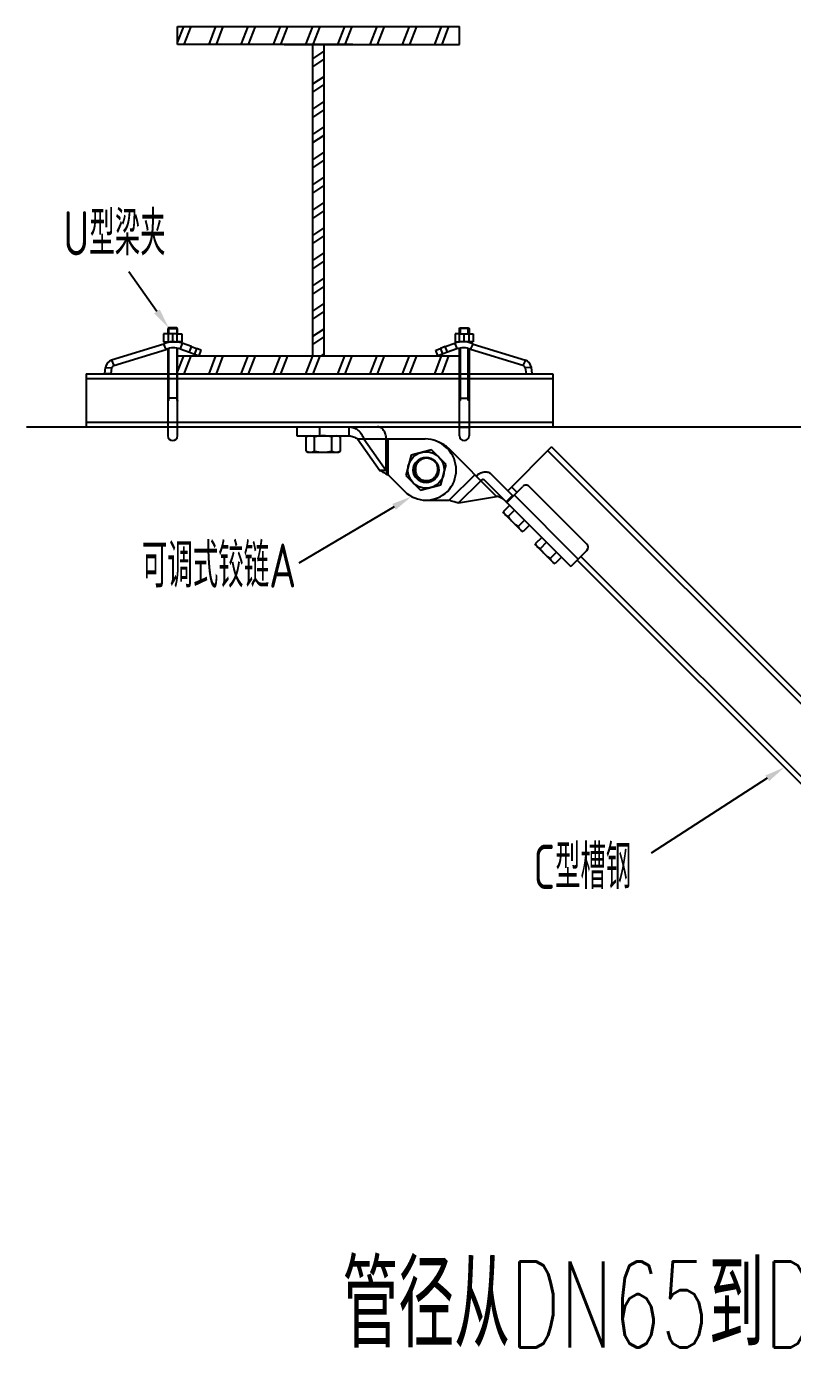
# Model space of a CAD drawing. Extents: x 4995099 to 5303443, y 4627657 to 4889583.
# Drawn here: x 5034294 to 5041850, y 4729206 to 4742233 of the extents above; entities that cross this region are included whole.
import ezdxf

# ---------------------------------------------------------------- set-up
doc = ezdxf.new("R2010")
doc.units = 0
doc.header["$LTSCALE"] = 1000
doc.header["$MEASUREMENT"] = 0
doc.layers.get('0').update_dxf_attribs({"color": 4, "linetype": 'CONTINUOUS'})
for name, color, linetype in [('TWT_TEXT', 7, 'CONTINUOUS'), ('walraven', 7, 'CONTINUOUS'), ('支架', 7, 'CONTINUOUS')]:
    doc.layers.add(name, color=color, linetype=linetype)
doc.styles.add('HZTXT', font='TXT', dxfattribs={"bigfont": 'HZTXT'})
doc.styles.get("Standard").update_dxf_attribs({"font": 'GBENOR', "bigfont": 'GBCBIG'})

msp = doc.modelspace()

# ---------------------------------------------------------------- linework, layer by layer
for p, q in [((5035784.7, 4742074.8), (5035845.7, 4742233.2)), ((5035784.7, 4742233.2), (5038563.6, 4742233.2)), ((5035784.7, 4742055), (5035784.7, 4742233.2)), ((5035849.5, 4742055), (5035918, 4742233.2)), ((5036095, 4742055), (5036163.5, 4742233.2)), ((5036167.4, 4742055), (5036235.9, 4742233.2)), ((5036412.9, 4742055), (5036481.4, 4742233.2)), ((5036485.3, 4742055), (5036553.8, 4742233.2)), ((5036730.8, 4742055), (5036799.3, 4742233.2)), ((5036803.2, 4742055), (5036871.7, 4742233.2)), ((5037048.7, 4742055), (5037117.2, 4742233.2)), ((5037121.1, 4742055), (5037189.6, 4742233.2)), ((5037366.6, 4742055), (5037435.1, 4742233.2)), ((5037439, 4742055), (5037507.5, 4742233.2)), ((5037684.5, 4742055), (5037753, 4742233.2)), ((5037756.8, 4742055), (5037825.3, 4742233.2)), ((5038002.3, 4742055), (5038070.9, 4742233.2)), ((5038074.7, 4742055), (5038143.2, 4742233.2)), ((5038320.2, 4742055), (5038388.7, 4742233.2)), ((5038392.6, 4742055), (5038461.1, 4742233.2)), ((5038563.6, 4742055), (5038563.6, 4742233.2)), ((5037117.2, 4738985.2), (5037117.2, 4742055)), ((5037117.2, 4741914.3), (5037231.2, 4741989.5)), ((5037231.2, 4738985.2), (5037231.2, 4742055)), ((5037117.2, 4741833.5), (5037231.2, 4741908.7)), ((5037117.2, 4741665.5), (5037231.2, 4741740.7)), ((5037117.2, 4741584.7), (5037231.2, 4741659.9)), ((5037117.2, 4741416.7), (5037231.2, 4741491.9)), ((5037117.2, 4741335.9), (5037231.2, 4741411.1)), ((5037117.2, 4741167.9), (5037231.2, 4741243.1)), ((5037117.2, 4741087.1), (5037231.2, 4741162.4)), ((5037117.2, 4740919.1), (5037231.2, 4740994.3)), ((5037117.2, 4740838.4), (5037231.2, 4740913.6)), ((5037117.2, 4740670.4), (5037231.2, 4740745.6)), ((5037117.2, 4740589.6), (5037231.2, 4740664.8)), ((5037117.2, 4740421.6), (5037231.2, 4740496.8)), ((5037117.2, 4740340.8), (5037231.2, 4740416)), ((5037117.2, 4740172.8), (5037231.2, 4740248)), ((5037117.2, 4740092), (5037231.2, 4740167.2)), ((5037117.2, 4739924), (5037231.2, 4739999.2)), ((5037117.2, 4739843.2), (5037231.2, 4739918.5)), ((5037117.2, 4739675.2), (5037231.2, 4739750.4)), ((5037117.2, 4739594.5), (5037231.2, 4739669.7)), ((5037117.2, 4739426.5), (5037231.2, 4739501.7)), ((5037117.2, 4739345.7), (5037231.2, 4739420.9)), ((5037117.2, 4739177.7), (5037231.2, 4739252.9)), ((5037117.2, 4739096.9), (5037231.2, 4739172.1)), ((5035784.7, 4738985.2), (5038563.6, 4738985.2)), ((5035784.7, 4738826.7), (5035845.7, 4738985.2)), ((5035849.5, 4738807), (5035918, 4738985.2)), ((5036095, 4738807), (5036163.5, 4738985.2)), ((5036167.4, 4738807), (5036235.9, 4738985.2)), ((5036412.9, 4738807), (5036481.4, 4738985.2)), ((5036485.3, 4738807), (5036553.8, 4738985.2)), ((5036730.8, 4738807), (5036799.3, 4738985.2)), ((5036803.2, 4738807), (5036871.7, 4738985.2)), ((5037048.7, 4738807), (5037117.2, 4738985.2)), ((5037121.1, 4738807), (5037189.6, 4738985.2)), ((5037202.5, 4738985.2), (5037231.2, 4739004.1)), ((5037366.6, 4738807), (5037435.1, 4738985.2)), ((5037439, 4738807), (5037507.5, 4738985.2)), ((5037684.5, 4738807), (5037753, 4738985.2)), ((5037756.8, 4738807), (5037825.3, 4738985.2)), ((5038002.3, 4738807), (5038070.9, 4738985.2)), ((5038074.7, 4738807), (5038143.2, 4738985.2)), ((5038320.2, 4738807), (5038388.7, 4738985.2)), ((5038392.6, 4738807), (5038461.1, 4738985.2))]:
    msp.add_line(p, q)
at = {"linetype": 'Continuous'}
for p, q in [((5034884.5, 4738807), (5039486.9, 4738807)), ((5034884.5, 4738762.5), (5039486.9, 4738762.5)), ((5034884.5, 4738329.8), (5039486.9, 4738329.8)), ((5034884.5, 4738285.2), (5039486.9, 4738285.2)), ((5036962.4, 4738285.2), (5036962.4, 4738195.9)), ((5036962.4, 4738285.2), (5037757.6, 4738285.2)), ((5036962.4, 4738195.9), (5037473.7, 4738195.9)), ((5037185.7, 4738285.2), (5037185.7, 4738195.9)), ((5037473.7, 4738285.2), (5037473.7, 4738195.9)), ((5037559.4, 4738166.2), (5037778.6, 4737856.1)), ((5037559.4, 4738166.2), (5038225.7, 4738166.2)), ((5037622.5, 4738166.2), (5037841.8, 4737856.1)), ((5037841.8, 4737856.1), (5037841.8, 4738166.2)), ((5037862.8, 4737810.4), (5037862.8, 4738166.2)), ((5038288.3, 4738058.5), (5038089.1, 4738005.1)), ((5038434.1, 4737912.7), (5038288.3, 4738058.5)), ((5038445.4, 4738069.8), (5038436.2, 4738079)), ((5038929.5, 4737598.6), (5038458.4, 4738069.8)), ((5039472.7, 4738086.8), (5039041.2, 4737655.4)), ((5039435.8, 4738050), (5044696.9, 4732789)), ((5039472.7, 4738086.8), (5044733.7, 4732825.8)), ((5038089.1, 4738005.1), (5038035.7, 4737805.9)), ((5038380.7, 4737713.5), (5038434.1, 4737912.7)), ((5037841.8, 4737856.1), (5037778.6, 4737856.1)), ((5037862.8, 4737810.4), (5038024.4, 4737648.8)), ((5038035.7, 4737805.9), (5038181.5, 4737660.1)), ((5038130, 4737859.8), (5038130, 4737859.9)), ((5038130, 4737856.4), (5038130, 4737856.2)), ((5038715, 4737813.2), (5038463.4, 4737561.7)), ((5039091.9, 4737604.6), (5038873.6, 4737823)), ((5038181.5, 4737660.1), (5038380.7, 4737713.5)), ((5038555.3, 4737534.4), (5038774.5, 4737753.7)), ((5039028.8, 4737541.5), (5038810.4, 4737759.8)), ((5039031.2, 4737540.1), (5039188.5, 4737697.5)), ((5039078, 4737692.2), (5039130.6, 4737639.6)), ((5039820, 4737129.2), (5039251.7, 4737697.5)), ((5038234.9, 4737561.7), (5038463.4, 4737561.7)), ((5038555.3, 4737534.4), (5038929.5, 4737598.6)), ((5039059.7, 4737510.5), (5038997.1, 4737447.9)), ((5039087.6, 4737608.9), (5039024.5, 4737545.8)), ((5039030.7, 4737539.6), (5039662.1, 4736908.2)), ((5039735.8, 4736981.8), (5039104.3, 4737613.3)), ((5039005.4, 4737430.1), (5038997.1, 4737447.9)), ((5039005.4, 4737430.1), (5039173.8, 4737261.8)), ((5039108.3, 4737461.9), (5039045.7, 4737399.3)), ((5039205.6, 4737364.7), (5039142.9, 4737302.1)), ((5039173.8, 4737261.8), (5039191.6, 4737253.5)), ((5039254.2, 4737316.1), (5039191.6, 4737253.5)), ((5039375.5, 4737194.8), (5039312.8, 4737132.2)), ((5039321.1, 4737114.4), (5039312.8, 4737132.2)), ((5039424.1, 4737146.2), (5039361.4, 4737083.6)), ((5039321.1, 4737114.4), (5039489.5, 4736946)), ((5039521.3, 4737049), (5039458.7, 4736986.4)), ((5039569.9, 4737000.4), (5039507.3, 4736937.8)), ((5039820, 4737066), (5039662.1, 4736908.2)), ((5039762.1, 4737008.1), (5043655, 4733115.2)), ((5039489.5, 4736946), (5039507.3, 4736937.8)), ((5039725.2, 4736971.3), (5043618.2, 4733078.4))]:
    msp.add_line(p, q, dxfattribs=at)
at = {"color": 7}
for p, q in [((5034884.5, 4738807), (5034884.5, 4738285.2)), ((5035784.7, 4738807), (5038563.6, 4738807)), ((5039486.9, 4738807), (5039486.9, 4738285.2))]:
    msp.add_line(p, q, dxfattribs=at)
at = {"color": 2}
msp.add_line((5034294.1, 4738285.2), (5049785, 4738285.2), dxfattribs=at)
at = {"color": 7}
msp.add_lwpolyline([(5035581.4, 4739423.7), (5035305, 4739812.2)], dxfattribs=at)
for points in [[(5037919.6, 4737496.4), (5036980.5, 4736939.3)], [(5041600.5, 4734819.5), (5040454.3, 4734079.8)]]:
    msp.add_lwpolyline(points)
at = {"linetype": 'Continuous'}
for radius in [178.6, 125.3, 119.1]:
    msp.add_circle((5038234.9, 4737859.3), radius, dxfattribs=at)
for centre, radius, start, end in [((5038225.7, 4737868.5), 297.7, 44.99999, 90), ((5038234.9, 4737859.3), 297.7, 224.99999, 44.99999), ((5038247.9, 4737859.3), 297.7, 44.99999, 67.63031), ((5038241.9, 4737857.6), 118.4, 72.31446, 73.94713), ((5038233.9, 4737866.4), 104.4, 184.99488, 185.50793), ((5038235.1, 4737859.3), 105.1, 177.15433, 178.71863), ((5038234.9, 4737859.3), 105, 178.71874, 179.66409), ((5038234.6, 4737859.3), 104.7, 179.75296, 181.37327), ((5038234.4, 4737859.3), 104.4, 181.37382, 181.694), ((5038234.6, 4737859.3), 104.6, 181.69419, 182.60615), ((5038234.9, 4737859.3), 105, 182.60725, 185.59802), ((5038235, 4737859.3), 105.1, 185.59662, 191.09948), ((5038234.7, 4737859.3), 104.7, 191.10332, 191.48342), ((5038234.9, 4737859.3), 104.9, 191.48489, 255.44483), ((5038234.9, 4737859.3), 105, 255.4458, 258.67362), ((5038234.9, 4737859.3), 104.9, 258.67355, 262.14338), ((5038234.9, 4737859.2), 104.9, 262.14543, 265.15818), ((5038234.9, 4737859.5), 105.1, 265.15789, 267.69509), ((5038234.9, 4737859.5), 105.1, 267.70337, 268.51134), ((5038234.9, 4737859.5), 105.1, 267.69503, 268.78973), ((5038234.9, 4737859.4), 105, 268.51135, 269.23308), ((5038234.9, 4737859.2), 104.8, 268.78883, 271.69256), ((5038234.9, 4737859.1), 104.7, 269.23213, 271.6927), ((5039220.1, 4737665.9), 44.6, 44.99999, 135.00001), ((5039788.4, 4737097.6), 44.6, 315.00001, 44.99999)]:
    msp.add_arc(centre, radius, start, end, dxfattribs=at)
for points, knots in [([(5037473.7, 4738285.2), (5037490.1, 4738285.2), (5037523.7, 4738278.8), (5037567.6, 4738252.1), (5037601.7, 4738213.2), (5037617, 4738182.2), (5037622.5, 4738166.2)], [0, 0, 0, 0, 0.2432329, 0.4930778, 0.7487233, 1, 1, 1, 1]), ([(5037473.7, 4738195.9), (5037489.7, 4738195.9), (5037520.6, 4738190.1), (5037547.6, 4738174.7), (5037559.4, 4738166.2)], [0, 0, 0, 0, 0.5225162, 1, 1, 1, 1]), ([(5037841.8, 4738166.2), (5037841.8, 4738181.5), (5037837.8, 4738211.3), (5037820.1, 4738250.2), (5037792.7, 4738278), (5037768.7, 4738285.2), (5037757.6, 4738285.2)], [0, 0, 0, 0, 0.2879693, 0.555344, 0.7905333, 1, 1, 1, 1]), ([(5038274.6, 4737971.3), (5038257.4, 4737976.3), (5038220.2, 4737978.3), (5038177.7, 4737959.3), (5038152, 4737933.9), (5038137.8, 4737910.6), (5038129.9, 4737884.5), (5038129.1, 4737866.3), (5038129.9, 4737857.3)], [0, 0, 0, 0, 0.2492726, 0.4984099, 0.6238458, 0.7492448, 0.8746208, 1, 1, 1, 1]), ([(5038238, 4737754.4), (5038247.1, 4737754.1), (5038265.6, 4737755.8), (5038291.6, 4737765.3), (5038314.4, 4737781), (5038338.6, 4737808.7), (5038354.9, 4737853.1), (5038350, 4737890.7), (5038343.7, 4737907.7)], [0, 0, 0, 0, 0.1254142, 0.2508333, 0.3762646, 0.5017062, 0.7507851, 1, 1, 1, 1]), ([(5037778.6, 4737856.1), (5037790.9, 4737847.6), (5037818.9, 4737831.9), (5037847.5, 4737817.9), (5037862.8, 4737810.4)], [0, 0, 0, 0, 0.4682186, 1, 1, 1, 1]), ([(5037841.8, 4737856.1), (5037843.2, 4737852.3), (5037849.4, 4737836.7), (5037857, 4737821.7), (5037862.8, 4737810.4)], [0, 0, 0, 0, 0.2440009, 1, 1, 1, 1]), ([(5038729.8, 4737798.3), (5038740.7, 4737809.2), (5038764.6, 4737827.4), (5038804.6, 4737842.5), (5038843.6, 4737842.7), (5038865.7, 4737830.9), (5038873.6, 4737823)], [0, 0, 0, 0, 0.2879707, 0.5553439, 0.7905323, 1, 1, 1, 1]), ([(5038810.4, 4737759.8), (5038808.5, 4737761.8), (5038802.9, 4737764.8), (5038793.2, 4737764.7), (5038783.2, 4737760.9), (5038777.2, 4737756.4), (5038774.5, 4737753.7)], [0, 0, 0, 0, 0.209498, 0.4446669, 0.7119894, 1, 1, 1, 1]), ([(5038555.3, 4737534.4), (5038540.6, 4737537.1), (5038509.7, 4737545.8), (5038479.5, 4737556.1), (5038463.4, 4737561.7)], [0, 0, 0, 0, 0.4682186, 1, 1, 1, 1]), ([(5039011.1, 4737559.1), (5038999.8, 4737570.4), (5038973.8, 4737588.1), (5038944, 4737596.3), (5038929.5, 4737598.6)], [0, 0, 0, 0, 0.5225162, 1, 1, 1, 1]), ([(5039031.2, 4737540.1), (5039031.1, 4737540), (5039030, 4737539.8), (5039029.4, 4737540.9), (5039028.8, 4737541.5)], [0, 0, 0, 0, 0.1267747, 1, 1, 1, 1]), ([(5038997.1, 4737447.9), (5038997.8, 4737446.4), (5039000.7, 4737440.6), (5039003.9, 4737435), (5039006.7, 4737431)], [0, 0, 0, 0, 0.2533457, 1, 1, 1, 1]), ([(5039016.7, 4737418.9), (5039020.8, 4737414.8), (5039030, 4737407.4), (5039040.4, 4737401.8), (5039045.7, 4737399.3)], [0, 0, 0, 0, 0.4935889, 1, 1, 1, 1]), ([(5039142.9, 4737302.1), (5039145.5, 4737296.7), (5039151, 4737286.3), (5039158.4, 4737277.1), (5039162.5, 4737273)], [0, 0, 0, 0, 0.5064112, 1, 1, 1, 1]), ([(5039162.5, 4737273), (5039166.6, 4737269), (5039175.8, 4737261.6), (5039186.2, 4737256), (5039191.6, 4737253.5)], [0, 0, 0, 0, 0.4935889, 1, 1, 1, 1]), ([(5039312.8, 4737132.2), (5039313.5, 4737130.7), (5039316.4, 4737124.9), (5039319.6, 4737119.2), (5039322.4, 4737115.3)], [0, 0, 0, 0, 0.2533457, 1, 1, 1, 1]), ([(5039332.4, 4737103.1), (5039336.5, 4737099.1), (5039345.7, 4737091.7), (5039356.1, 4737086.1), (5039361.4, 4737083.6)], [0, 0, 0, 0, 0.4935889, 1, 1, 1, 1]), ([(5039458.7, 4736986.4), (5039461.2, 4736981), (5039466.7, 4736970.6), (5039474.1, 4736961.4), (5039478.2, 4736957.3)], [0, 0, 0, 0, 0.5064112, 1, 1, 1, 1]), ([(5039478.2, 4736957.3), (5039482.3, 4736953.2), (5039491.5, 4736945.8), (5039501.9, 4736940.3), (5039507.3, 4736937.8)], [0, 0, 0, 0, 0.4935889, 1, 1, 1, 1])]:
    msp.add_open_spline(points, degree=3, knots=knots, dxfattribs=at)
for points in [[(5039006.7, 4737431), (5039009.6, 4737426.7), (5039013, 4737422.6), (5039016.7, 4737418.9)], [(5039045.7, 4737399.3), (5039058.8, 4737380.4), (5039073.3, 4737362.2), (5039089.6, 4737346)], [(5039089.6, 4737346), (5039105.9, 4737329.7), (5039124, 4737315.2), (5039142.9, 4737302.1)], [(5039322.4, 4737115.3), (5039325.3, 4737110.9), (5039328.7, 4737106.9), (5039332.4, 4737103.1)], [(5039361.4, 4737083.6), (5039374.5, 4737064.7), (5039389, 4737046.5), (5039405.3, 4737030.2)], [(5039405.3, 4737030.2), (5039421.6, 4737014), (5039439.7, 4736999.5), (5039458.7, 4736986.4)]]:
    msp.add_open_spline(points, degree=3, dxfattribs=at)
at = {"color": 7}
msp.add_solid([(5035608.6, 4739443), (5035697.4, 4739260.7), (5035554.3, 4739404.4)], dxfattribs=at)
for points in [[(5037902.6, 4737525), (5038091.6, 4737598.4), (5037936.6, 4737467.7)], [(5041582.4, 4734847.5), (5041768.5, 4734928), (5041618.6, 4734791.5)]]:
    msp.add_solid(points)
at = {"layer": 'walraven'}
for p, q in [((5037512.4, 4742055), (5035784.7, 4742055)), ((5036836, 4742055), (5038563.6, 4742055))]:
    msp.add_line(p, q, dxfattribs=at)
at = {"layer": 'walraven', "color": 7, "linetype": 'Continuous'}
for p, q in [((5035692.1, 4739201.6), (5035647.3, 4739201.6)), ((5035647.3, 4739201.6), (5035647.3, 4739124)), ((5035695.1, 4739260.7), (5035689.1, 4739254.7)), ((5035689.1, 4739254.7), (5035689.1, 4739201.6)), ((5035692.1, 4739201.6), (5035692.1, 4739124)), ((5035781.8, 4739201.6), (5035692.1, 4739201.6)), ((5035778.8, 4739260.7), (5035695.1, 4739260.7)), ((5035784.7, 4739254.7), (5035778.8, 4739260.7)), ((5035781.8, 4739124), (5035781.8, 4739201.6)), ((5035781.8, 4739201.6), (5035826.6, 4739201.6)), ((5035784.7, 4739201.6), (5035784.7, 4739254.7)), ((5035826.6, 4739201.6), (5035826.6, 4739124)), ((5038566.6, 4739201.6), (5038521.7, 4739201.6)), ((5038521.7, 4739201.6), (5038521.7, 4739124)), ((5038563.6, 4739254.7), (5038569.6, 4739260.7)), ((5038563.6, 4739201.6), (5038563.6, 4739254.7)), ((5038566.6, 4739124), (5038566.6, 4739201.6)), ((5038566.6, 4739201.6), (5038656.3, 4739201.6)), ((5038569.6, 4739260.7), (5038653.2, 4739260.7)), ((5038653.2, 4739260.7), (5038659.2, 4739254.7)), ((5038656.3, 4739201.6), (5038656.3, 4739124)), ((5038656.3, 4739201.6), (5038701.1, 4739201.6)), ((5038659.2, 4739254.7), (5038659.2, 4739201.6)), ((5038701.1, 4739201.6), (5038701.1, 4739124)), ((5035648.1, 4739101.6), (5035132.5, 4738943.9)), ((5035647.3, 4739124), (5035692.1, 4739124)), ((5035689.1, 4739124), (5035689.1, 4739116.3)), ((5035692.1, 4739124), (5035781.8, 4739124)), ((5035697.4, 4739116.3), (5035697.4, 4739123.9)), ((5035776.5, 4739121.3), (5035776.5, 4739123.9)), ((5035826.6, 4739124), (5035781.8, 4739124)), ((5035784.7, 4739124), (5035784.7, 4739121.3)), ((5035923.5, 4739075.8), (5035830.8, 4739109.6)), ((5035923.5, 4739075.8), (5035972.1, 4739058.1)), ((5038424.9, 4739075.8), (5038376.2, 4739058.1)), ((5038424.9, 4739075.8), (5038517.6, 4739109.6)), ((5038521.7, 4739124), (5038566.6, 4739124)), ((5038563.6, 4739124), (5038563.6, 4739121.3)), ((5038656.3, 4739124), (5038566.6, 4739124)), ((5038571.9, 4739121.3), (5038571.9, 4739123.9)), ((5038651, 4739116.3), (5038651, 4739123.9)), ((5038701.1, 4739124), (5038656.3, 4739124)), ((5038659.2, 4739124), (5038659.2, 4739116.3)), ((5038700.3, 4739101.6), (5039215.9, 4738943.9)), ((5035157.7, 4738889.8), (5035673.3, 4739047.4)), ((5035689.1, 4739053.9), (5035689.1, 4738257)), ((5035697.4, 4738543.8), (5035697.4, 4739053.9)), ((5035776.5, 4739060.6), (5035776.5, 4738543.8)), ((5035784.7, 4738257), (5035784.7, 4739060.6)), ((5035810.4, 4739053.4), (5035903.1, 4739019.7)), ((5035903.1, 4739019.7), (5035951.7, 4739002)), ((5035951.7, 4739002), (5035997.9, 4738985.2)), ((5036018.3, 4739041.3), (5035972.1, 4739058.1)), ((5035997.9, 4738985.2), (5036018.3, 4739041.3)), ((5038330, 4739041.3), (5038376.2, 4739058.1)), ((5038350.5, 4738985.2), (5038330, 4739041.3)), ((5038396.7, 4739002), (5038350.5, 4738985.2)), ((5038445.3, 4739019.7), (5038396.7, 4739002)), ((5038538, 4739053.4), (5038445.3, 4739019.7)), ((5038563.6, 4738257), (5038563.6, 4739060.6)), ((5038571.9, 4739060.6), (5038571.9, 4738543.8)), ((5038651, 4738543.8), (5038651, 4739053.9)), ((5038659.2, 4739053.9), (5038659.2, 4738257)), ((5039190.7, 4738889.8), (5038675, 4739047.4)), ((5035067, 4738812.2), (5035073.4, 4738871.6)), ((5035126.5, 4738807), (5035067, 4738812.2)), ((5035134.4, 4738866.3), (5035126.5, 4738807)), ((5039213.9, 4738866.3), (5039221.9, 4738807)), ((5039221.9, 4738807), (5039281.4, 4738812.2)), ((5039281.4, 4738812.2), (5039275, 4738871.6)), ((5035784.7, 4738567.3), (5035689.1, 4738567.3)), ((5035697.4, 4738567.3), (5035689.1, 4738538.7)), ((5035776.5, 4738567.3), (5035784.7, 4738538.7)), ((5038571.9, 4738567.3), (5038563.6, 4738538.7)), ((5038563.6, 4738567.3), (5038659.2, 4738567.3)), ((5038651, 4738567.3), (5038659.2, 4738538.7)), ((5035689.1, 4738280.5), (5035689.1, 4738196.8)), ((5035784.7, 4738196.8), (5035784.7, 4738280.5)), ((5038563.6, 4738196.8), (5038563.6, 4738280.5)), ((5038659.2, 4738280.5), (5038659.2, 4738196.8))]:
    msp.add_line(p, q, dxfattribs=at)
at = {"layer": 'walraven', "color": 1, "linetype": 'Continuous'}
for p, q in [((5035689.1, 4739254.7), (5035736.9, 4739254.7)), ((5035697.4, 4739201.6), (5035697.4, 4739260.7)), ((5035736.9, 4739254.7), (5035784.7, 4739254.7)), ((5035776.5, 4739260.7), (5035776.5, 4739201.6)), ((5038611.4, 4739254.7), (5038563.6, 4739254.7)), ((5038571.9, 4739260.7), (5038571.9, 4739201.6)), ((5038659.2, 4739254.7), (5038611.4, 4739254.7)), ((5038651, 4739201.6), (5038651, 4739260.7)), ((5035673.3, 4739047.4), (5035648.1, 4739101.6)), ((5035830.8, 4739109.6), (5035810.4, 4739053.4)), ((5035903.1, 4739019.7), (5035923.5, 4739075.8)), ((5038445.3, 4739019.7), (5038424.9, 4739075.8)), ((5038517.6, 4739109.6), (5038538, 4739053.4)), ((5038675, 4739047.4), (5038700.3, 4739101.6)), ((5035132.5, 4738943.9), (5035157.7, 4738889.8)), ((5035972.1, 4739058.1), (5035951.7, 4739002)), ((5038376.2, 4739058.1), (5038396.7, 4739002)), ((5039215.9, 4738943.9), (5039190.7, 4738889.8)), ((5035073.4, 4738871.6), (5035134.4, 4738866.3)), ((5039275, 4738871.6), (5039213.9, 4738866.3)), ((5038563.6, 4738280.5), (5038659.2, 4738280.5))]:
    msp.add_line(p, q, dxfattribs=at)
at = {"layer": 'walraven', "color": 3, "linetype": 'Continuous'}
for p, q in [((5035736.9, 4739124), (5035736.9, 4739201.6)), ((5038611.4, 4739124), (5038611.4, 4739201.6))]:
    msp.add_line(p, q, dxfattribs=at)
at = {"layer": 'walraven', "color": 7, "linetype": 'Continuous'}
for centre, radius, start, end in [((5035749.1, 4738885), 239, 69.99999, 115.00001), ((5038599.3, 4738885), 239, 64.99999, 110.00001), ((5035177.9, 4738846.5), 107.5, 115.00001, 166.46964), ((5035177.9, 4738846.5), 107.5, 115.00001, 166.46964), ((5035749.1, 4738885), 179.2, 69.99999, 115.00001), ((5038599.3, 4738885), 179.2, 64.99999, 110.00001), ((5039170.5, 4738846.5), 107.5, 13.53036, 64.99999), ((5035177.9, 4738846.5), 47.8, 115.00001, 155.50345), ((5039170.5, 4738846.5), 47.8, 24.49655, 64.99999), ((5035736.9, 4738196.8), 47.8, 180, 0), ((5038611.4, 4738196.8), 47.8, 180, 0)]:
    msp.add_arc(centre, radius, start, end, dxfattribs=at)
at = {"layer": '支架', "color": 7, "linetype": 'Continuous'}
for p, q in [((5037052.2, 4738186.2), (5037069, 4738195.9)), ((5037052.2, 4738045.6), (5037052.2, 4738186.2)), ((5037069, 4738195.9), (5037373, 4738195.9)), ((5037136.6, 4738045.6), (5037136.6, 4738186.2)), ((5037305.4, 4738045.6), (5037305.4, 4738186.2)), ((5037373, 4738195.9), (5037389.8, 4738186.2)), ((5037389.8, 4738186.2), (5037389.8, 4738045.6)), ((5037052.2, 4738045.6), (5037069, 4738035.9)), ((5037069, 4738035.9), (5037373, 4738035.9)), ((5037373, 4738035.9), (5037389.8, 4738045.6))]:
    msp.add_line(p, q, dxfattribs=at)
for centre, radius, start, end in [((5037094.4, 4738099.3), 96.7, 64.11128, 115.88872), ((5037221, 4737823.9), 372.1, 76.88834, 103.11166), ((5037347.6, 4738099.3), 96.7, 64.11128, 115.88872), ((5037094.4, 4738132.6), 96.7, 244.11128, 295.88872), ((5037221, 4738408), 372.1, 256.88834, 283.11166), ((5037347.6, 4738132.6), 96.7, 244.11128, 295.88872)]:
    msp.add_arc(centre, radius, start, end, dxfattribs=at)

# ---------------------------------------------------------------- texts
at = {"width": 0.8}
for s, p in [('U型梁夹', (5034658.1, 4739974.7)), ('可调式铰链A', (5035433.3, 4736699.7)), ('C型槽钢', (5039293.5, 4733728.4))]:
    msp.add_text(s, height=435.6, dxfattribs=at).set_placement(p)
at = {"layer": 'TWT_TEXT', "style": 'HZTXT', "width": 0.65}
msp.add_text('管径从DN65到DN150', height=847, dxfattribs=at).set_placement((5037411.1, 4729207.3))

doc.saveas('drawing.dxf')
